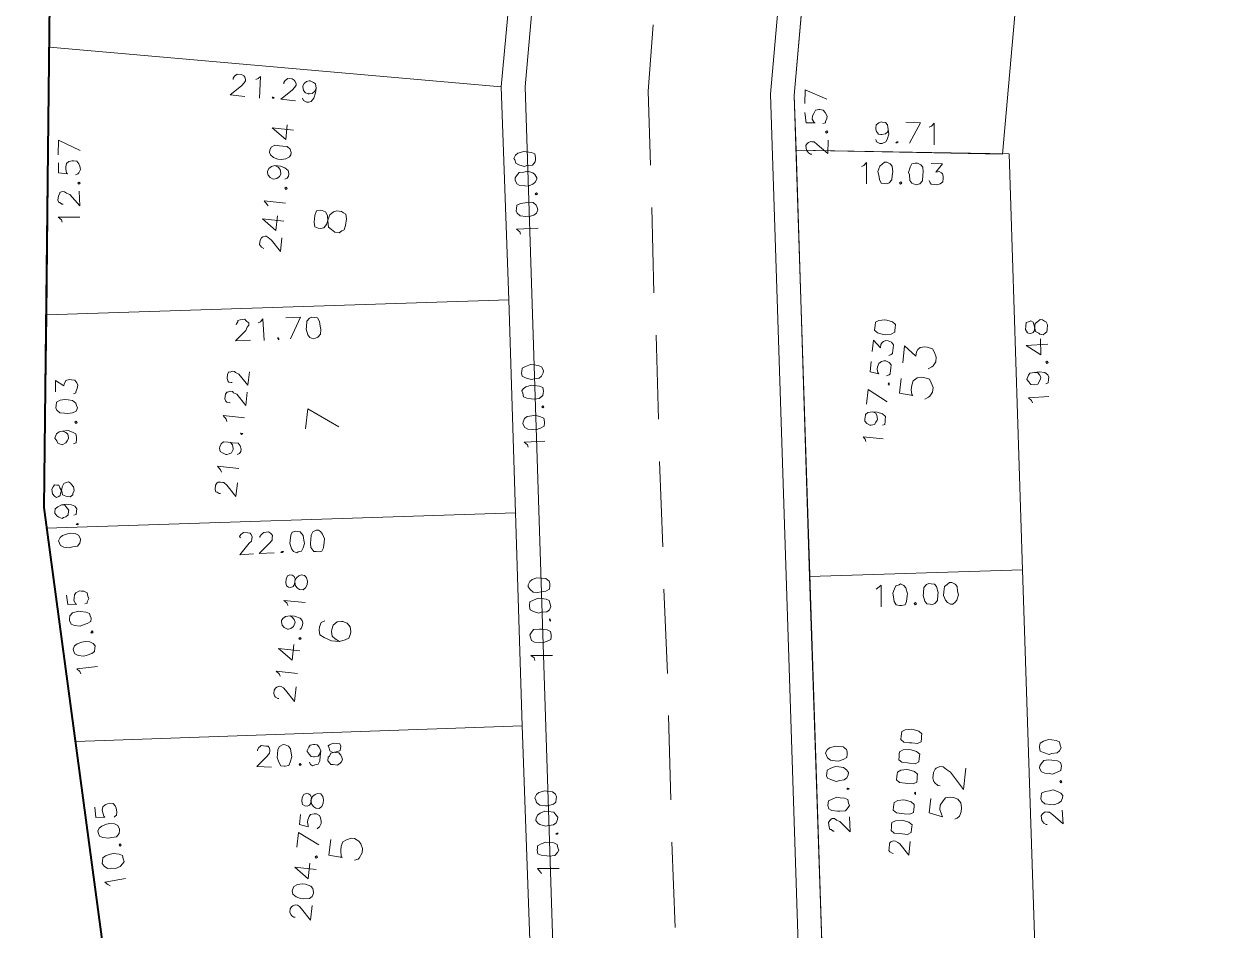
# Model space of a CAD drawing. Header units: metres. Extents: x -977055 to 805873, y -1033982 to 242021.
# Drawn here: x 2360.4 to 2416.5, y 512.8 to 555.5 of the extents above; entities that cross this region are included whole.
import ezdxf

# ---------------------------------------------------------------- set-up
doc = ezdxf.new("R2010")
doc.units = ezdxf.units.M
for name, color, linetype in [('PDF_acera', 7, 'Continuous'), ('PDF_areas por lote', 7, 'Continuous'), ('PDF_COTAS', 7, 'Continuous'), ('PDF_linea de centro', 7, 'Continuous'), ('PDF_LOTES', 7, 'Continuous'), ('PDF_No. lotes', 7, 'Continuous'), ('PDF_Poligono Ceres', 7, 'Continuous')]:
    doc.layers.add(name, color=color, linetype=linetype)

# ---------------------------------------------------------------- blocks, each defined once
blk = doc.blocks.new('CALLE')
at = {"layer": 'PDF_acera', "lineweight": 9}
for points in [[(-252.9576, -89.201952), (-307.105344, -49.702464), (-306.046944, -17.865792), (-307.317024, -16.51104), (-314.76816, -16.257024), (-401.895648, -17.950464), (-475.348608, -28.280448), (-505.661184, -25.18992), (-527.252544, -16.595712), (-544.694976, -0.169344), (-560.697984, 15.706656), (-555.067296, 23.07312), (-538.30224, 6.435072), (-522.299232, -8.67888), (-503.417376, -16.172352), (-483.942816, -18.162144), (-475.517952, -19.008864), (-402.61536, -8.763552), (-314.725824, -7.070112), (-69.8544, -15.410304), (-68.457312, -14.097888), (-67.94928, 1.100736)], [(-560.697984, 15.706656), (-561.248352, 15.02928), (-545.28768, -0.804384), (-527.633568, -17.400096), (-505.872864, -26.03664), (-485.212896, -28.15344), (-475.306272, -29.169504), (-474.58656, -29.084832), (-401.853312, -18.83952), (-314.76816, -17.14608), (-307.698048, -17.400096), (-306.936, -18.20448), (-308.036736, -50.760864), (-307.14768, -50.760864), (-253.465632, -89.921664)]]:
    blk.add_lwpolyline(points, dxfattribs=at)
at = {"layer": 'PDF_areas por lote', "lineweight": 9}
for points in [[(-418.999392, 0.973728), (-418.999392, 1.016064), (-418.957056, 1.100736), (-418.957056, 1.143072), (-418.872384, 1.185408), (-418.70304, 1.185408), (-418.618368, 1.143072), (-418.576032, 1.100736), (-418.576032, 1.016064), (-418.576032, 0.931392), (-418.576032, 0.889056), (-418.660704, 0.762048), (-419.041728, 0.381024), (-418.533696, 0.381024)], [(-418.195008, 1.016064), (-418.110336, 1.0584), (-417.983328, 1.185408), (-417.983328, 0.381024)], [(-417.051936, 0.889056), (-417.051936, 0.804384), (-417.136608, 0.719712), (-417.263616, 0.677376), (-417.305952, 0.677376), (-417.43296, 0.719712), (-417.475296, 0.804384), (-417.517632, 0.889056), (-417.517632, 0.931392), (-417.475296, 1.0584), (-417.43296, 1.143072), (-417.305952, 1.185408), (-417.263616, 1.185408), (-417.136608, 1.143072), (-417.051936, 1.0584), (-417.051936, 0.889056), (-417.051936, 0.719712), (-417.051936, 0.508032), (-417.136608, 0.42336), (-417.263616, 0.381024), (-417.348288, 0.381024), (-417.43296, 0.42336), (-417.475296, 0.508032)], [(-416.289888, 1.016064), (-416.205216, 1.0584), (-416.078208, 1.185408), (-416.078208, 0.381024)], [(-415.570176, 0.973728), (-415.570176, 1.016064), (-415.570176, 1.100736), (-415.52784, 1.143072), (-415.443168, 1.185408), (-415.273824, 1.185408), (-415.189152, 1.143072), (-415.189152, 1.100736), (-415.146816, 1.016064), (-415.146816, 0.931392), (-415.189152, 0.889056), (-415.231488, 0.762048), (-415.612512, 0.381024), (-415.10448, 0.381024)], [(-414.808128, 0.973728), (-414.808128, 1.016064), (-414.808128, 1.100736), (-414.765792, 1.143072), (-414.68112, 1.185408), (-414.511776, 1.185408), (-414.427104, 1.143072), (-414.427104, 1.100736), (-414.384768, 1.016064), (-414.384768, 0.931392), (-414.427104, 0.889056), (-414.46944, 0.762048), (-414.850464, 0.381024), (-414.342432, 0.381024)], [(-409.685472, 0.338688), (-409.643136, 0.42336), (-409.6008, 0.465696), (-409.558464, 0.508032), (-409.38912, 0.508032), (-409.304448, 0.465696), (-409.262112, 0.42336), (-409.219776, 0.338688), (-409.219776, 0.296352), (-409.262112, 0.21168), (-409.346784, 0.084672), (-409.727808, -0.296352), (-409.219776, -0.296352)], [(-408.584736, -0.296352), (-408.584736, 0.508032), (-408.96576, -0.042336), (-408.415392, -0.042336)], [(-408.076704, 0.338688), (-408.034368, 0.381024), (-407.90736, 0.508032), (-407.90736, -0.296352)], [(-406.552608, 0.254016), (-406.594944, 0.127008), (-406.679616, 0.042336), (-406.806624, 0), (-406.84896, 0), (-406.933632, 0.042336), (-407.018304, 0.127008), (-407.06064, 0.254016), (-407.06064, 0.296352), (-407.018304, 0.381024), (-406.933632, 0.465696), (-406.84896, 0.508032), (-406.806624, 0.508032), (-406.679616, 0.465696), (-406.594944, 0.381024), (-406.552608, 0.254016), (-406.552608, 0.042336), (-406.594944, -0.127008), (-406.679616, -0.254016), (-406.806624, -0.296352), (-406.891296, -0.296352), (-406.975968, -0.254016), (-407.018304, -0.169344)], [(-405.15552, -0.296352), (-405.15552, 0.508032), (-405.536544, -0.042336), (-404.986176, -0.042336)], [(-426.408192, -2.032128), (-426.408192, -1.989792), (-426.365856, -1.90512), (-426.32352, -1.862784), (-426.238848, -1.820448), (-426.11184, -1.820448), (-426.027168, -1.862784), (-425.984832, -1.90512), (-425.942496, -1.989792), (-425.942496, -2.074464), (-425.984832, -2.159136), (-426.069504, -2.243808), (-426.450528, -2.624832), (-425.90016, -2.624832)], [(-425.561472, -1.989792), (-425.4768, -1.947456), (-425.392128, -1.820448), (-425.392128, -2.624832)], [(-424.545408, -2.624832), (-424.545408, -1.820448), (-424.926432, -2.370816), (-424.333728, -2.370816)], [(-423.275328, -2.1168), (-423.317664, -2.201472), (-423.402336, -2.286144), (-423.487008, -2.32848), (-423.529344, -2.32848), (-423.656352, -2.286144), (-423.741024, -2.201472), (-423.78336, -2.1168), (-423.78336, -2.074464), (-423.741024, -1.947456), (-423.656352, -1.862784), (-423.529344, -1.820448), (-423.487008, -1.820448), (-423.402336, -1.862784), (-423.317664, -1.947456), (-423.275328, -2.1168), (-423.275328, -2.286144), (-423.317664, -2.497824), (-423.402336, -2.582496), (-423.487008, -2.624832), (-423.57168, -2.624832), (-423.698688, -2.582496), (-423.741024, -2.54016)], [(-422.894304, -1.989792), (-422.809632, -1.947456), (-422.72496, -1.820448), (-422.72496, -2.624832)], [(-434.494368, -3.513888), (-434.494368, -3.471552), (-434.452032, -3.38688), (-434.409696, -3.344544), (-434.325024, -3.302208), (-434.198016, -3.302208), (-434.113344, -3.344544), (-434.071008, -3.38688), (-434.028672, -3.471552), (-434.028672, -3.556224), (-434.071008, -3.640896), (-434.15568, -3.725568), (-434.536704, -4.106592), (-433.986336, -4.106592)], [(-432.631584, -4.106592), (-432.631584, -3.302208), (-433.012608, -3.852576), (-432.419904, -3.852576)], [(-431.700192, -4.106592), (-431.319168, -3.302208), (-431.869536, -3.302208)], [(-430.641792, -3.302208), (-431.022816, -3.302208), (-431.065152, -3.640896), (-431.022816, -3.640896), (-430.895808, -3.59856), (-430.811136, -3.59856), (-430.684128, -3.640896), (-430.599456, -3.683232), (-430.55712, -3.81024), (-430.55712, -3.894912), (-430.599456, -4.02192), (-430.684128, -4.064256), (-430.811136, -4.106592), (-430.895808, -4.106592), (-431.022816, -4.064256), (-431.065152, -4.02192), (-431.107488, -3.979584)], [(-414.46944, -22.903776), (-414.384768, -22.86144), (-414.300096, -22.776768), (-414.300096, -23.538816)], [(-413.326368, -23.030784), (-413.368704, -23.157792), (-413.453376, -23.200128), (-413.580384, -23.242464), (-413.62272, -23.242464), (-413.707392, -23.200128), (-413.792064, -23.157792), (-413.8344, -23.030784), (-413.8344, -22.988448), (-413.792064, -22.86144), (-413.707392, -22.776768), (-413.62272, -22.776768), (-413.580384, -22.776768), (-413.453376, -22.776768), (-413.368704, -22.86144), (-413.326368, -23.030784), (-413.326368, -23.200128), (-413.368704, -23.411808), (-413.453376, -23.538816), (-413.580384, -23.538816), (-413.62272, -23.538816), (-413.749728, -23.538816), (-413.792064, -23.454144)], [(-412.903008, -23.538816), (-412.521984, -22.776768), (-413.072352, -22.776768)], [(-411.463584, -22.776768), (-411.844608, -22.776768), (-411.886944, -23.115456), (-411.844608, -23.07312), (-411.7176, -23.030784), (-411.632928, -23.030784), (-411.50592, -23.07312), (-411.421248, -23.157792), (-411.378912, -23.242464), (-411.378912, -23.327136), (-411.421248, -23.454144), (-411.50592, -23.538816), (-411.632928, -23.538816), (-411.7176, -23.538816), (-411.844608, -23.538816), (-411.886944, -23.49648), (-411.92928, -23.411808)], [(-411.08256, -22.776768), (-410.6592, -22.776768), (-410.913216, -23.07312), (-410.786208, -23.07312), (-410.701536, -23.115456), (-410.6592, -23.157792), (-410.616864, -23.242464), (-410.616864, -23.327136), (-410.6592, -23.454144), (-410.743872, -23.538816), (-410.87088, -23.538816), (-410.955552, -23.538816), (-411.08256, -23.538816), (-411.124896, -23.49648), (-411.167232, -23.411808)], [(-429.7104, -25.570944), (-429.7104, -25.528608), (-429.668064, -25.443936), (-429.625728, -25.4016), (-429.541056, -25.4016), (-429.371712, -25.4016), (-429.329376, -25.4016), (-429.28704, -25.443936), (-429.244704, -25.528608), (-429.244704, -25.61328), (-429.28704, -25.697952), (-429.329376, -25.782624), (-429.7104, -26.163648), (-429.202368, -26.163648)]]:
    blk.add_lwpolyline(points, dxfattribs=at)
for points in [[(-416.670912, 0.465696), (-416.713248, 0.42336), (-416.670912, 0.381024), (-416.670912, 0.42336)], [(-406.086912, 0.508032), (-406.171584, 0.465696), (-406.256256, 0.338688), (-406.298592, 0.169344), (-406.298592, 0.042336), (-406.256256, -0.127008), (-406.171584, -0.254016), (-406.086912, -0.296352), (-406.00224, -0.296352), (-405.875232, -0.254016), (-405.79056, -0.127008), (-405.79056, 0.042336), (-405.79056, 0.169344), (-405.79056, 0.338688), (-405.875232, 0.465696), (-406.00224, 0.508032)], [(-407.356992, -0.21168), (-407.399328, -0.254016), (-407.356992, -0.296352), (-407.314656, -0.254016)], [(-422.047584, -1.820448), (-422.174592, -1.862784), (-422.216928, -1.947456), (-422.216928, -2.032128), (-422.174592, -2.1168), (-422.08992, -2.159136), (-421.962912, -2.159136), (-421.835904, -2.201472), (-421.751232, -2.286144), (-421.708896, -2.370816), (-421.708896, -2.497824), (-421.751232, -2.54016), (-421.793568, -2.582496), (-421.920576, -2.624832), (-422.047584, -2.624832), (-422.174592, -2.582496), (-422.216928, -2.54016), (-422.259264, -2.497824), (-422.259264, -2.370816), (-422.216928, -2.286144), (-422.132256, -2.201472), (-422.005248, -2.159136), (-421.87824, -2.159136), (-421.793568, -2.1168), (-421.751232, -2.032128), (-421.751232, -1.947456), (-421.793568, -1.862784), (-421.920576, -1.820448)], [(-424.079712, -2.54016), (-424.122048, -2.582496), (-424.079712, -2.624832), (-424.037376, -2.582496)], [(-433.52064, -3.302208), (-433.647648, -3.344544), (-433.73232, -3.471552), (-433.774656, -3.640896), (-433.774656, -3.767904), (-433.73232, -3.979584), (-433.647648, -4.064256), (-433.52064, -4.106592), (-433.478304, -4.106592), (-433.351296, -4.064256), (-433.266624, -3.979584), (-433.224288, -3.767904), (-433.224288, -3.640896), (-433.266624, -3.471552), (-433.351296, -3.344544), (-433.478304, -3.302208)], [(-430.13376, -3.302208), (-430.260768, -3.344544), (-430.303104, -3.429216), (-430.303104, -3.513888), (-430.260768, -3.59856), (-430.176096, -3.640896), (-430.049088, -3.640896), (-429.92208, -3.683232), (-429.837408, -3.767904), (-429.795072, -3.852576), (-429.795072, -3.979584), (-429.837408, -4.02192), (-429.879744, -4.064256), (-430.006752, -4.106592), (-430.13376, -4.106592), (-430.260768, -4.064256), (-430.303104, -4.02192), (-430.34544, -3.979584), (-430.34544, -3.852576), (-430.303104, -3.767904), (-430.218432, -3.683232), (-430.091424, -3.640896), (-429.964416, -3.640896), (-429.879744, -3.59856), (-429.837408, -3.513888), (-429.837408, -3.429216), (-429.879744, -3.344544), (-430.006752, -3.302208)], [(-432.165888, -4.02192), (-432.208224, -4.064256), (-432.165888, -4.106592), (-432.123552, -4.064256)], [(-410.193504, -22.776768), (-410.278176, -22.776768), (-410.362848, -22.903776), (-410.405184, -23.115456), (-410.405184, -23.200128), (-410.362848, -23.411808), (-410.278176, -23.538816), (-410.193504, -23.538816), (-410.108832, -23.538816), (-409.981824, -23.538816), (-409.897152, -23.411808), (-409.854816, -23.200128), (-409.854816, -23.115456), (-409.897152, -22.903776), (-409.981824, -22.776768), (-410.108832, -22.776768)], [(-412.225632, -23.49648), (-412.267968, -23.538816), (-412.225632, -23.538816), (-412.183296, -23.538816)], [(-428.736672, -25.4016), (-428.86368, -25.4016), (-428.948352, -25.528608), (-428.948352, -25.740288), (-428.948352, -25.82496), (-428.948352, -26.03664), (-428.86368, -26.163648), (-428.736672, -26.163648), (-428.652, -26.163648), (-428.567328, -26.163648), (-428.482656, -26.03664), (-428.44032, -25.82496), (-428.44032, -25.740288), (-428.482656, -25.528608), (-428.567328, -25.4016), (-428.652, -25.4016)], [(-427.974624, -25.4016), (-428.101632, -25.4016), (-428.186304, -25.528608), (-428.186304, -25.740288), (-428.186304, -25.82496), (-428.186304, -26.03664), (-428.101632, -26.163648), (-427.974624, -26.163648), (-427.889952, -26.163648), (-427.80528, -26.163648), (-427.720608, -26.03664), (-427.678272, -25.82496), (-427.678272, -25.740288), (-427.720608, -25.528608), (-427.80528, -25.4016), (-427.889952, -25.4016)], [(-426.831552, -25.4016), (-426.95856, -25.4016), (-427.043232, -25.528608), (-427.043232, -25.740288), (-427.043232, -25.82496), (-427.043232, -26.03664), (-426.95856, -26.163648), (-426.831552, -26.163648), (-426.74688, -26.163648), (-426.662208, -26.163648), (-426.577536, -26.03664), (-426.5352, -25.82496), (-426.5352, -25.740288), (-426.577536, -25.528608), (-426.662208, -25.4016), (-426.74688, -25.4016)], [(-426.069504, -25.4016), (-426.196512, -25.4016), (-426.281184, -25.528608), (-426.281184, -25.740288), (-426.281184, -25.82496), (-426.281184, -26.03664), (-426.196512, -26.163648), (-426.069504, -26.163648), (-425.984832, -26.163648), (-425.90016, -26.163648), (-425.815488, -26.03664), (-425.773152, -25.82496), (-425.773152, -25.740288), (-425.815488, -25.528608), (-425.90016, -25.4016), (-425.984832, -25.4016)], [(-425.307456, -25.4016), (-425.434464, -25.4016), (-425.519136, -25.528608), (-425.519136, -25.740288), (-425.519136, -25.82496), (-425.519136, -26.03664), (-425.434464, -26.163648), (-425.307456, -26.163648), (-425.222784, -26.163648), (-425.138112, -26.163648), (-425.05344, -26.03664), (-425.011104, -25.82496), (-425.011104, -25.740288), (-425.05344, -25.528608), (-425.138112, -25.4016), (-425.222784, -25.4016)], [(-427.38192, -26.121312), (-427.424256, -26.163648), (-427.38192, -26.163648), (-427.339584, -26.163648)]]:
    blk.add_lwpolyline(points, close=True, dxfattribs=at)
at = {"layer": 'PDF_COTAS', "lineweight": 9}
for points in [[(-409.516128, 7.959168), (-409.431456, 8.001504), (-409.346784, 8.128512), (-409.262112, 7.324128)], [(-408.838752, 8.001504), (-408.838752, 8.04384), (-408.796416, 8.128512), (-408.796416, 8.170848), (-408.711744, 8.213184), (-408.5424, 8.213184), (-408.457728, 8.170848), (-408.415392, 8.170848), (-408.373056, 8.086176), (-408.373056, 8.001504), (-408.415392, 7.916832), (-408.457728, 7.789824), (-408.838752, 7.366464), (-408.288384, 7.451136)], [(-407.314656, 8.340192), (-407.69568, 8.297856), (-407.69568, 7.959168), (-407.653344, 8.001504), (-407.526336, 8.04384), (-407.441664, 8.04384), (-407.314656, 8.04384), (-407.229984, 7.959168), (-407.187648, 7.83216), (-407.187648, 7.789824), (-407.187648, 7.662816), (-407.27232, 7.578144), (-407.356992, 7.535808), (-407.484, 7.493472), (-407.611008, 7.535808), (-407.653344, 7.578144), (-407.69568, 7.662816)], [(-406.764288, 7.578144), (-406.467936, 8.424864), (-407.018304, 8.382528)], [(-417.305952, 7.112448), (-417.348288, 6.98544), (-417.390624, 6.900768), (-417.517632, 6.858432), (-417.559968, 6.858432), (-417.64464, 6.900768), (-417.729312, 6.943104), (-417.813984, 7.070112), (-417.813984, 7.112448), (-417.771648, 7.239456), (-417.686976, 7.281792), (-417.602304, 7.366464), (-417.559968, 7.366464), (-417.43296, 7.324128), (-417.348288, 7.239456), (-417.305952, 7.112448), (-417.263616, 6.900768), (-417.305952, 6.731424), (-417.348288, 6.604416), (-417.475296, 6.56208), (-417.559968, 6.56208), (-417.686976, 6.56208), (-417.729312, 6.646752)], [(-415.866528, 7.535808), (-415.443168, 7.578144), (-415.612512, 7.239456), (-415.52784, 7.239456), (-415.443168, 7.19712), (-415.400832, 7.19712), (-415.358496, 7.070112), (-415.358496, 6.98544), (-415.358496, 6.858432), (-415.443168, 6.77376), (-415.52784, 6.731424), (-415.654848, 6.731424), (-415.781856, 6.77376), (-415.824192, 6.77376), (-415.866528, 6.858432)], [(-420.057792, 6.858432), (-420.057792, 6.731424), (-420.142464, 6.646752), (-420.227136, 6.56208), (-420.269472, 6.56208), (-420.39648, 6.56208), (-420.481152, 6.646752), (-420.523488, 6.731424), (-420.565824, 6.77376), (-420.523488, 6.900768), (-420.481152, 6.98544), (-420.39648, 7.070112), (-420.354144, 7.070112), (-420.227136, 7.070112), (-420.142464, 6.98544), (-420.057792, 6.858432), (-420.015456, 6.689088), (-420.015456, 6.477408), (-420.057792, 6.3504), (-420.142464, 6.265728), (-420.227136, 6.265728), (-420.354144, 6.265728), (-420.39648, 6.3504)], [(-423.402336, 6.308064), (-423.741024, 6.223392), (-423.698688, 5.884704), (-423.698688, 5.92704), (-423.57168, 6.011712), (-423.487008, 6.011712), (-423.36, 6.011712), (-423.275328, 5.969376), (-423.190656, 5.842368), (-423.190656, 5.757696), (-423.190656, 5.673024), (-423.232992, 5.546016), (-423.36, 5.50368), (-423.444672, 5.461344), (-423.57168, 5.50368), (-423.614016, 5.50368), (-423.656352, 5.588352)], [(-426.281184, 5.461344), (-426.196512, 5.50368), (-426.11184, 5.630688), (-425.942496, 4.86864)], [(-431.19216, 4.402944), (-431.573184, 4.318272), (-431.530848, 3.979584), (-431.488512, 4.02192), (-431.40384, 4.064256), (-431.276832, 4.106592), (-431.149824, 4.106592), (-431.065152, 4.02192), (-431.022816, 3.937248), (-430.98048, 3.852576), (-430.98048, 3.725568), (-431.065152, 3.640896), (-431.149824, 3.59856), (-431.276832, 3.556224), (-431.40384, 3.556224), (-431.446176, 3.59856), (-431.488512, 3.640896)], [(-434.071008, 3.513888), (-434.028672, 3.59856), (-433.944, 3.725568), (-433.73232, 2.96352)], [(-408.11904, -9.186912), (-408.034368, -9.144576), (-407.949696, -9.017568), (-407.822688, -9.821952)], [(-416.035872, -10.329984), (-415.9512, -10.287648), (-415.866528, -10.16064), (-415.73952, -10.922688)], [(-423.952704, -11.43072), (-423.868032, -11.388384), (-423.78336, -11.261376), (-423.698688, -12.06576)], [(-431.869536, -12.531456), (-431.8272, -12.48912), (-431.700192, -12.362112), (-431.61552, -13.166496)], [(-401.853312, -20.067264), (-401.599296, -19.220544), (-402.107328, -19.26288)], [(-403.970112, -19.728576), (-403.970112, -19.68624), (-403.927776, -19.601568), (-403.88544, -19.559232), (-403.843104, -19.516896), (-403.67376, -19.47456), (-403.589088, -19.516896), (-403.546752, -19.559232), (-403.504416, -19.643904), (-403.504416, -19.68624), (-403.504416, -19.770912), (-403.589088, -19.89792), (-403.88544, -20.32128), (-403.377408, -20.278944)], [(-402.446016, -19.305216), (-402.82704, -19.389888), (-402.784704, -19.728576), (-402.784704, -19.68624), (-402.657696, -19.601568), (-402.530688, -19.601568), (-402.446016, -19.643904), (-402.319008, -19.68624), (-402.276672, -19.813248), (-402.276672, -19.855584), (-402.276672, -19.982592), (-402.361344, -20.067264), (-402.488352, -20.151936), (-402.573024, -20.151936), (-402.700032, -20.1096), (-402.742368, -20.1096), (-402.784704, -20.024928)], [(-404.224128, -21.633696), (-404.181792, -21.718368), (-404.054784, -21.80304), (-404.859168, -21.887712)], [(-402.742368, -22.480416), (-402.82704, -22.480416), (-402.911712, -22.395744), (-402.954048, -22.268736), (-402.954048, -22.2264), (-402.954048, -22.141728), (-402.869376, -22.057056), (-402.784704, -22.01472), (-402.742368, -22.01472), (-402.61536, -22.01472), (-402.530688, -22.099392), (-402.488352, -22.184064), (-402.488352, -22.2264), (-402.488352, -22.353408), (-402.573024, -22.43808), (-402.742368, -22.480416), (-402.911712, -22.522752), (-403.123392, -22.480416), (-403.208064, -22.43808), (-403.292736, -22.311072), (-403.292736, -22.2264), (-403.2504, -22.099392), (-403.165728, -22.057056)], [(-429.117696, -23.2848), (-429.117696, -23.242464), (-429.07536, -23.157792), (-429.07536, -23.115456), (-428.990688, -23.07312), (-428.821344, -23.030784), (-428.736672, -23.07312), (-428.694336, -23.115456), (-428.652, -23.157792), (-428.652, -23.242464), (-428.694336, -23.327136), (-428.736672, -23.454144), (-429.07536, -23.877504), (-428.524992, -23.792832)], [(-403.165728, -23.327136), (-402.361344, -23.665824), (-402.40368, -23.115456)], [(-402.488352, -24.004512), (-402.446016, -24.089184), (-402.319008, -24.173856), (-403.123392, -24.258528)], [(-403.843104, -24.216192), (-403.800768, -24.639552), (-404.139456, -24.427872), (-404.09712, -24.55488), (-404.139456, -24.639552), (-404.181792, -24.681888), (-404.266464, -24.724224), (-404.351136, -24.724224), (-404.478144, -24.724224), (-404.562816, -24.639552), (-404.605152, -24.512544), (-404.605152, -24.427872), (-404.605152, -24.300864), (-404.562816, -24.258528), (-404.478144, -24.216192)], [(-410.108832, -29.296512), (-410.23584, -28.492128), (-410.532192, -29.084832), (-409.939488, -29.00016)], [(-412.35264, -28.957824), (-412.267968, -28.915488), (-412.183296, -28.78848), (-412.056288, -29.550528)], [(-411.209568, -28.915488), (-411.209568, -29.042496), (-411.29424, -29.127168), (-411.378912, -29.169504), (-411.421248, -29.169504), (-411.548256, -29.127168), (-411.632928, -29.084832), (-411.675264, -28.957824), (-411.675264, -28.830816), (-411.590592, -28.746144), (-411.50592, -28.661472), (-411.463584, -28.661472), (-411.336576, -28.703808), (-411.251904, -28.746144), (-411.209568, -28.915488), (-411.167232, -29.084832), (-411.167232, -29.296512), (-411.251904, -29.42352), (-411.336576, -29.465856), (-411.421248, -29.465856), (-411.548256, -29.465856), (-411.590592, -29.381184)], [(-428.01696, -31.201632), (-428.01696, -31.159296), (-427.974624, -31.074624), (-427.932288, -31.032288), (-427.889952, -30.989952), (-427.720608, -30.947616), (-427.635936, -30.989952), (-427.5936, -31.032288), (-427.551264, -31.074624), (-427.551264, -31.159296), (-427.551264, -31.243968), (-427.635936, -31.370976), (-427.932288, -31.794336), (-427.424256, -31.709664)]]:
    blk.add_lwpolyline(points, dxfattribs=at)
for points in [[(-419.676768, 7.239456), (-419.76144, 7.154784), (-419.803776, 7.070112), (-419.76144, 6.98544), (-419.719104, 6.943104), (-419.634432, 6.943104), (-419.465088, 6.900768), (-419.380416, 6.900768), (-419.253408, 6.858432), (-419.211072, 6.77376), (-419.168736, 6.689088), (-419.211072, 6.604416), (-419.253408, 6.56208), (-419.33808, 6.477408), (-419.465088, 6.435072), (-419.592096, 6.477408), (-419.634432, 6.477408), (-419.719104, 6.56208), (-419.719104, 6.646752), (-419.719104, 6.731424), (-419.676768, 6.858432), (-419.54976, 6.900768), (-419.422752, 6.98544), (-419.33808, 7.027776), (-419.33808, 7.112448), (-419.33808, 7.19712), (-419.422752, 7.239456), (-419.507424, 7.281792)], [(-416.459232, 7.451136), (-416.543904, 7.4088), (-416.628576, 7.281792), (-416.628576, 7.112448), (-416.628576, 6.98544), (-416.58624, 6.816096), (-416.501568, 6.689088), (-416.37456, 6.646752), (-416.289888, 6.689088), (-416.205216, 6.731424), (-416.120544, 6.858432), (-416.120544, 7.027776), (-416.120544, 7.154784), (-416.16288, 7.324128), (-416.247552, 7.451136), (-416.37456, 7.451136)], [(-407.992032, 7.535808), (-408.034368, 7.493472), (-407.992032, 7.451136), (-407.949696, 7.493472)], [(-421.497216, 6.77376), (-421.581888, 6.731424), (-421.624224, 6.604416), (-421.624224, 6.392736), (-421.581888, 6.265728), (-421.539552, 6.096384), (-421.412544, 6.011712), (-421.285536, 6.011712), (-421.2432, 6.011712), (-421.116192, 6.096384), (-421.073856, 6.223392), (-421.073856, 6.392736), (-421.116192, 6.519744), (-421.200864, 6.689088), (-421.285536, 6.77376), (-421.412544, 6.816096)], [(-416.924928, 6.689088), (-416.967264, 6.646752), (-416.924928, 6.604416), (-416.882592, 6.646752)], [(-425.4768, 5.800032), (-425.561472, 5.757696), (-425.603808, 5.630688), (-425.603808, 5.419008), (-425.561472, 5.292), (-425.4768, 5.122656), (-425.392128, 5.037984), (-425.26512, 5.037984), (-425.180448, 5.037984), (-425.095776, 5.122656), (-425.05344, 5.249664), (-425.05344, 5.419008), (-425.095776, 5.546016), (-425.180448, 5.71536), (-425.26512, 5.800032), (-425.392128, 5.842368)], [(-424.333728, 6.096384), (-424.460736, 6.011712), (-424.503072, 5.884704), (-424.503072, 5.673024), (-424.460736, 5.588352), (-424.376064, 5.419008), (-424.291392, 5.292), (-424.164384, 5.292), (-424.079712, 5.334336), (-423.99504, 5.376672), (-423.952704, 5.50368), (-423.952704, 5.71536), (-423.952704, 5.800032), (-424.037376, 6.011712), (-424.164384, 6.096384), (-424.291392, 6.096384)], [(-420.735168, 6.223392), (-420.735168, 6.181056), (-420.692832, 6.13872), (-420.692832, 6.181056)], [(-424.714752, 5.249664), (-424.714752, 5.207328), (-424.672416, 5.164992), (-424.63008, 5.207328)], [(-432.165888, 4.148928), (-432.25056, 4.106592), (-432.292896, 3.979584), (-432.292896, 3.767904), (-432.25056, 3.640896), (-432.208224, 3.471552), (-432.081216, 3.38688), (-431.954208, 3.38688), (-431.911872, 3.38688), (-431.784864, 3.471552), (-431.742528, 3.59856), (-431.742528, 3.767904), (-431.784864, 3.894912), (-431.869536, 4.064256), (-431.954208, 4.148928), (-432.081216, 4.191264)], [(-433.266624, 3.894912), (-433.351296, 3.81024), (-433.435968, 3.683232), (-433.393632, 3.513888), (-433.393632, 3.38688), (-433.30896, 3.217536), (-433.181952, 3.132864), (-433.09728, 3.090528), (-433.012608, 3.132864), (-432.8856, 3.1752), (-432.843264, 3.302208), (-432.843264, 3.513888), (-432.8856, 3.640896), (-432.970272, 3.81024), (-433.054944, 3.894912), (-433.181952, 3.894912)], [(-432.504576, 3.344544), (-432.546912, 3.302208), (-432.504576, 3.259872), (-432.46224, 3.302208)], [(-404.09712, 1.651104), (-404.09712, 2.201472), (-403.716096, 1.820448), (-403.589088, 1.735776), (-403.504416, 1.69344), (-403.46208, 1.69344), (-403.377408, 1.735776), (-403.335072, 1.778112), (-403.292736, 1.862784), (-403.292736, 2.032128), (-403.335072, 2.074464), (-403.377408, 2.1168), (-403.46208, 2.159136), (-403.504416, 2.159136), (-403.46208, 2.159136), (-403.377408, 2.1168), (-403.335072, 2.074464), (-403.292736, 2.032128), (-403.292736, 1.862784), (-403.335072, 1.778112), (-403.377408, 1.735776), (-403.46208, 1.69344), (-403.504416, 1.69344), (-403.589088, 1.735776), (-403.716096, 1.820448), (-404.09712, 2.201472)], [(-413.157024, 0.465696), (-413.241696, 1.016064), (-412.818336, 0.677376), (-412.691328, 0.63504), (-412.606656, 0.592704), (-412.521984, 0.592704), (-412.479648, 0.677376), (-412.437312, 0.719712), (-412.394976, 0.762048), (-412.437312, 0.931392), (-412.479648, 1.016064), (-412.521984, 1.016064), (-412.606656, 1.0584), (-412.648992, 1.0584), (-412.606656, 1.0584), (-412.521984, 1.016064), (-412.479648, 1.016064), (-412.437312, 0.931392), (-412.394976, 0.762048), (-412.437312, 0.719712), (-412.479648, 0.677376), (-412.521984, 0.592704), (-412.606656, 0.592704), (-412.691328, 0.63504), (-412.818336, 0.677376), (-413.241696, 1.016064)], [(-404.09712, 1.100736), (-403.292736, 1.143072), (-403.377408, 1.227744), (-403.419744, 1.312416), (-403.377408, 1.227744), (-403.292736, 1.143072)], [(-404.012448, 0.592704), (-404.012448, 0.63504), (-404.054784, 0.592704), (-404.012448, 0.550368)], [(-404.012448, 0.592704), (-404.012448, 0.63504), (-404.054784, 0.592704), (-404.012448, 0.550368)], [(-421.116192, -0.508032), (-421.200864, 0), (-420.735168, -0.296352), (-420.650496, -0.381024), (-420.565824, -0.381024), (-420.481152, -0.381024), (-420.39648, -0.338688), (-420.354144, -0.296352), (-420.354144, -0.21168), (-420.354144, -0.042336), (-420.39648, 0), (-420.438816, 0.042336), (-420.523488, 0.084672), (-420.565824, 0.042336), (-420.523488, 0.084672), (-420.438816, 0.042336), (-420.39648, 0), (-420.354144, -0.042336), (-420.354144, -0.21168), (-420.354144, -0.296352), (-420.39648, -0.338688), (-420.481152, -0.381024), (-420.565824, -0.381024), (-420.650496, -0.381024), (-420.735168, -0.296352), (-421.200864, 0)], [(-413.114688, -0.042336), (-412.310304, 0.084672), (-412.437312, 0.169344), (-412.479648, 0.254016), (-412.437312, 0.169344), (-412.310304, 0.084672)], [(-404.054784, -0.254016), (-404.054784, 0.296352), (-403.67376, -0.084672), (-403.546752, -0.169344), (-403.46208, -0.21168), (-403.419744, -0.21168), (-403.335072, -0.169344), (-403.292736, -0.127008), (-403.2504, -0.042336), (-403.2504, 0.127008), (-403.292736, 0.169344), (-403.335072, 0.21168), (-403.419744, 0.254016), (-403.46208, 0.254016), (-403.419744, 0.254016), (-403.335072, 0.21168), (-403.292736, 0.169344), (-403.2504, 0.127008), (-403.2504, -0.042336), (-403.292736, -0.127008), (-403.335072, -0.169344), (-403.419744, -0.21168), (-403.46208, -0.21168), (-403.546752, -0.169344), (-403.67376, -0.084672), (-404.054784, 0.296352)], [(-420.989184, -1.27008), (-421.073856, -0.719712), (-420.650496, -1.0584), (-420.523488, -1.143072), (-420.438816, -1.143072), (-420.354144, -1.143072), (-420.311808, -1.100736), (-420.269472, -1.0584), (-420.227136, -0.973728), (-420.269472, -0.804384), (-420.311808, -0.762048), (-420.354144, -0.719712), (-420.438816, -0.677376), (-420.481152, -0.677376), (-420.438816, -0.677376), (-420.354144, -0.719712), (-420.311808, -0.762048), (-420.269472, -0.804384), (-420.227136, -0.973728), (-420.269472, -1.0584), (-420.311808, -1.100736), (-420.354144, -1.143072), (-420.438816, -1.143072), (-420.523488, -1.143072), (-420.650496, -1.0584), (-421.073856, -0.719712)], [(-412.945344, -0.550368), (-412.98768, -0.550368), (-413.030016, -0.592704), (-412.98768, -0.592704)], [(-412.945344, -0.550368), (-412.98768, -0.550368), (-413.030016, -0.592704), (-412.98768, -0.592704)], [(-412.183296, -0.762048), (-412.098624, -1.312416), (-412.945344, -1.016064), (-412.098624, -1.312416)], [(-403.927776, -0.508032), (-404.012448, -0.550368), (-404.054784, -0.677376), (-404.054784, -0.762048), (-404.012448, -0.84672), (-403.88544, -0.931392), (-403.67376, -0.973728), (-403.504416, -0.973728), (-403.335072, -0.931392), (-403.292736, -0.84672), (-403.2504, -0.719712), (-403.2504, -0.677376), (-403.292736, -0.592704), (-403.377408, -0.508032), (-403.46208, -0.465696), (-403.504416, -0.465696), (-403.631424, -0.508032), (-403.716096, -0.592704), (-403.758432, -0.719712), (-403.716096, -0.719712), (-403.716096, -0.84672), (-403.631424, -0.931392), (-403.504416, -0.973728), (-403.631424, -0.931392), (-403.716096, -0.84672), (-403.716096, -0.719712), (-403.758432, -0.719712), (-403.716096, -0.592704), (-403.631424, -0.508032), (-403.504416, -0.465696), (-403.46208, -0.465696), (-403.377408, -0.508032), (-403.292736, -0.592704), (-403.2504, -0.677376), (-403.2504, -0.719712), (-403.292736, -0.84672), (-403.335072, -0.931392), (-403.504416, -0.973728), (-403.67376, -0.973728), (-403.88544, -0.931392), (-404.012448, -0.84672), (-404.054784, -0.762048), (-404.054784, -0.677376), (-404.012448, -0.550368)], [(-428.990688, -2.032128), (-429.033024, -1.48176), (-428.609664, -1.820448), (-428.482656, -1.90512), (-428.397984, -1.90512), (-428.355648, -1.90512), (-428.270976, -1.862784), (-428.22864, -1.820448), (-428.22864, -1.735776), (-428.22864, -1.566432), (-428.270976, -1.524096), (-428.313312, -1.48176), (-428.397984, -1.439424), (-428.44032, -1.439424), (-428.397984, -1.439424), (-428.313312, -1.48176), (-428.270976, -1.524096), (-428.22864, -1.566432), (-428.22864, -1.735776), (-428.22864, -1.820448), (-428.270976, -1.862784), (-428.355648, -1.90512), (-428.397984, -1.90512), (-428.482656, -1.90512), (-428.609664, -1.820448), (-429.033024, -1.48176)], [(-420.904512, -1.566432), (-420.946848, -1.524096), (-420.946848, -1.566432), (-420.904512, -1.608768)], [(-420.904512, -1.566432), (-420.946848, -1.524096), (-420.946848, -1.566432), (-420.904512, -1.608768)], [(-412.056288, -1.735776), (-412.098624, -1.651104), (-412.225632, -1.566432), (-412.437312, -1.566432), (-412.521984, -1.566432), (-412.733664, -1.651104), (-412.818336, -1.735776), (-412.860672, -1.862784), (-412.818336, -1.947456), (-412.776, -2.032128), (-412.648992, -2.1168), (-412.479648, -2.1168), (-412.35264, -2.074464), (-412.183296, -2.032128), (-412.056288, -1.947456), (-412.056288, -1.820448)], [(-412.056288, -1.735776), (-412.098624, -1.651104), (-412.225632, -1.566432), (-412.437312, -1.566432), (-412.521984, -1.566432), (-412.733664, -1.651104), (-412.818336, -1.735776), (-412.860672, -1.862784), (-412.818336, -1.947456), (-412.776, -2.032128), (-412.648992, -2.1168), (-412.479648, -2.1168), (-412.35264, -2.074464), (-412.183296, -2.032128), (-412.056288, -1.947456), (-412.056288, -1.820448)], [(-428.101632, -2.370816), (-428.186304, -2.243808), (-428.313312, -2.201472), (-428.482656, -2.201472), (-428.609664, -2.201472), (-428.779008, -2.286144), (-428.906016, -2.370816), (-428.906016, -2.497824), (-428.906016, -2.54016), (-428.86368, -2.667168), (-428.736672, -2.709504), (-428.524992, -2.75184), (-428.397984, -2.709504), (-428.22864, -2.667168), (-428.143968, -2.582496), (-428.101632, -2.455488)], [(-428.101632, -2.370816), (-428.186304, -2.243808), (-428.313312, -2.201472), (-428.482656, -2.201472), (-428.609664, -2.201472), (-428.779008, -2.286144), (-428.906016, -2.370816), (-428.906016, -2.497824), (-428.906016, -2.54016), (-428.86368, -2.667168), (-428.736672, -2.709504), (-428.524992, -2.75184), (-428.397984, -2.709504), (-428.22864, -2.667168), (-428.143968, -2.582496), (-428.101632, -2.455488)], [(-420.100128, -1.989792), (-420.142464, -1.862784), (-420.269472, -1.820448), (-420.481152, -1.820448), (-420.565824, -1.820448), (-420.777504, -1.90512), (-420.862176, -1.989792), (-420.904512, -2.1168), (-420.862176, -2.159136), (-420.81984, -2.286144), (-420.692832, -2.32848), (-420.523488, -2.370816), (-420.39648, -2.32848), (-420.227136, -2.286144), (-420.100128, -2.159136), (-420.100128, -2.074464)], [(-420.100128, -1.989792), (-420.142464, -1.862784), (-420.269472, -1.820448), (-420.481152, -1.820448), (-420.565824, -1.820448), (-420.777504, -1.90512), (-420.862176, -1.989792), (-420.904512, -2.1168), (-420.862176, -2.159136), (-420.81984, -2.286144), (-420.692832, -2.32848), (-420.523488, -2.370816), (-420.39648, -2.32848), (-420.227136, -2.286144), (-420.100128, -2.159136), (-420.100128, -2.074464)], [(-419.97312, -2.75184), (-420.057792, -2.624832), (-420.1848, -2.582496), (-420.354144, -2.582496), (-420.481152, -2.582496), (-420.650496, -2.624832), (-420.777504, -2.75184), (-420.777504, -2.836512), (-420.777504, -2.921184), (-420.735168, -3.048192), (-420.60816, -3.090528), (-420.39648, -3.090528), (-420.269472, -3.090528), (-420.100128, -3.005856), (-420.015456, -2.921184), (-419.97312, -2.836512)], [(-419.97312, -2.75184), (-420.057792, -2.624832), (-420.1848, -2.582496), (-420.354144, -2.582496), (-420.481152, -2.582496), (-420.650496, -2.624832), (-420.777504, -2.75184), (-420.777504, -2.836512), (-420.777504, -2.921184), (-420.735168, -3.048192), (-420.60816, -3.090528), (-420.39648, -3.090528), (-420.269472, -3.090528), (-420.100128, -3.005856), (-420.015456, -2.921184), (-419.97312, -2.836512)], [(-428.736672, -3.090528), (-428.779008, -3.048192), (-428.821344, -3.090528), (-428.779008, -3.132864)], [(-428.736672, -3.090528), (-428.779008, -3.048192), (-428.821344, -3.090528), (-428.779008, -3.132864)], [(-428.652, -3.429216), (-428.736672, -3.471552), (-428.779008, -3.556224), (-428.736672, -3.640896), (-428.694336, -3.767904), (-428.567328, -3.81024), (-428.397984, -3.81024), (-428.186304, -3.81024), (-428.059296, -3.725568), (-427.974624, -3.640896), (-427.974624, -3.556224), (-427.974624, -3.513888), (-428.01696, -3.38688), (-428.101632, -3.344544), (-428.22864, -3.302208), (-428.270976, -3.302208), (-428.355648, -3.38688), (-428.44032, -3.471552), (-428.44032, -3.556224), (-428.44032, -3.59856), (-428.397984, -3.725568), (-428.313312, -3.767904), (-428.186304, -3.81024), (-428.313312, -3.767904), (-428.397984, -3.725568), (-428.44032, -3.59856), (-428.44032, -3.556224), (-428.44032, -3.471552), (-428.355648, -3.38688), (-428.270976, -3.302208), (-428.22864, -3.302208), (-428.101632, -3.344544), (-428.01696, -3.38688), (-427.974624, -3.513888), (-427.974624, -3.556224), (-427.974624, -3.640896), (-428.059296, -3.725568), (-428.186304, -3.81024), (-428.397984, -3.81024), (-428.567328, -3.81024), (-428.694336, -3.767904), (-428.736672, -3.640896), (-428.779008, -3.556224), (-428.736672, -3.471552)], [(-427.847616, -4.2336), (-427.932288, -4.106592), (-427.974624, -4.064256), (-428.059296, -4.106592), (-428.143968, -4.148928), (-428.186304, -4.2336), (-428.186304, -4.360608), (-428.186304, -4.487616), (-428.270976, -4.572288), (-428.355648, -4.614624), (-428.44032, -4.65696), (-428.524992, -4.614624), (-428.567328, -4.572288), (-428.652, -4.487616), (-428.652, -4.318272), (-428.652, -4.2336), (-428.609664, -4.191264), (-428.524992, -4.106592), (-428.397984, -4.106592), (-428.355648, -4.148928), (-428.22864, -4.191264), (-428.186304, -4.318272), (-428.143968, -4.44528), (-428.101632, -4.529952), (-428.01696, -4.529952), (-427.932288, -4.529952), (-427.847616, -4.487616), (-427.847616, -4.360608)], [(-427.847616, -4.2336), (-427.932288, -4.106592), (-427.974624, -4.064256), (-428.059296, -4.106592), (-428.143968, -4.148928), (-428.186304, -4.2336), (-428.186304, -4.360608), (-428.186304, -4.487616), (-428.270976, -4.572288), (-428.355648, -4.614624), (-428.44032, -4.65696), (-428.524992, -4.614624), (-428.567328, -4.572288), (-428.652, -4.487616), (-428.652, -4.318272), (-428.652, -4.2336), (-428.609664, -4.191264), (-428.524992, -4.106592), (-428.397984, -4.106592), (-428.355648, -4.148928), (-428.22864, -4.191264), (-428.186304, -4.318272), (-428.143968, -4.44528), (-428.101632, -4.529952), (-428.01696, -4.529952), (-427.932288, -4.529952), (-427.847616, -4.487616), (-427.847616, -4.360608)], [(-407.27232, -8.932896), (-407.356992, -8.975232), (-407.441664, -9.10224), (-407.441664, -9.31392), (-407.441664, -9.398592), (-407.356992, -9.610272), (-407.27232, -9.694944), (-407.145312, -9.73728), (-407.06064, -9.694944), (-406.975968, -9.652608), (-406.891296, -9.5256), (-406.891296, -9.356256), (-406.933632, -9.229248), (-406.975968, -9.059904), (-407.06064, -8.932896), (-407.187648, -8.932896)], [(-406.129248, -8.763552), (-406.256256, -8.848224), (-406.298592, -8.932896), (-406.298592, -9.144576), (-406.298592, -9.271584), (-406.21392, -9.440928), (-406.129248, -9.5256), (-406.00224, -9.567936), (-405.959904, -9.567936), (-405.832896, -9.483264), (-405.79056, -9.398592), (-405.748224, -9.186912), (-405.79056, -9.059904), (-405.832896, -8.89056), (-405.959904, -8.805888), (-406.044576, -8.763552)], [(-405.3672, -8.67888), (-405.494208, -8.721216), (-405.536544, -8.848224), (-405.57888, -9.059904), (-405.536544, -9.144576), (-405.494208, -9.356256), (-405.3672, -9.440928), (-405.282528, -9.440928), (-405.197856, -9.440928), (-405.070848, -9.398592), (-405.028512, -9.271584), (-405.028512, -9.059904), (-405.028512, -8.975232), (-405.113184, -8.763552), (-405.197856, -8.67888), (-405.324864, -8.636544)], [(-413.284032, -9.779616), (-413.41104, -9.821952), (-413.453376, -9.94896), (-413.495712, -10.16064), (-413.453376, -10.287648), (-413.41104, -10.456992), (-413.326368, -10.541664), (-413.19936, -10.584), (-413.114688, -10.584), (-412.98768, -10.499328), (-412.945344, -10.37232), (-412.945344, -10.202976), (-412.945344, -10.075968), (-413.030016, -9.906624), (-413.114688, -9.779616), (-413.241696, -9.779616)], [(-406.552608, -9.567936), (-406.594944, -9.610272), (-406.552608, -9.652608), (-406.510272, -9.610272)], [(-415.189152, -10.033632), (-415.31616, -10.118304), (-415.358496, -10.245312), (-415.358496, -10.414656), (-415.358496, -10.541664), (-415.273824, -10.711008), (-415.189152, -10.838016), (-415.062144, -10.838016), (-415.019808, -10.838016), (-414.8928, -10.79568), (-414.850464, -10.668672), (-414.808128, -10.456992), (-414.850464, -10.329984), (-414.8928, -10.16064), (-414.977472, -10.075968), (-415.10448, -10.033632)], [(-414.04608, -9.906624), (-414.173088, -9.94896), (-414.215424, -10.075968), (-414.215424, -10.245312), (-414.215424, -10.37232), (-414.173088, -10.541664), (-414.04608, -10.668672), (-413.961408, -10.668672), (-413.876736, -10.668672), (-413.749728, -10.626336), (-413.707392, -10.499328), (-413.707392, -10.287648), (-413.707392, -10.202976), (-413.792064, -9.991296), (-413.876736, -9.906624), (-413.961408, -9.864288)], [(-414.46944, -10.668672), (-414.511776, -10.711008), (-414.46944, -10.753344), (-414.427104, -10.711008)], [(-423.105984, -11.176704), (-423.232992, -11.21904), (-423.275328, -11.346048), (-423.275328, -11.515392), (-423.275328, -11.6424), (-423.190656, -11.811744), (-423.105984, -11.938752), (-423.021312, -11.938752), (-422.93664, -11.938752), (-422.809632, -11.896416), (-422.767296, -11.769408), (-422.767296, -11.557728), (-422.767296, -11.473056), (-422.809632, -11.261376), (-422.93664, -11.176704), (-423.021312, -11.134368)], [(-421.962912, -11.00736), (-422.08992, -11.049696), (-422.132256, -11.176704), (-422.174592, -11.388384), (-422.132256, -11.473056), (-422.08992, -11.684736), (-422.005248, -11.769408), (-421.87824, -11.811744), (-421.793568, -11.769408), (-421.66656, -11.727072), (-421.624224, -11.600064), (-421.624224, -11.43072), (-421.624224, -11.303712), (-421.708896, -11.134368), (-421.793568, -11.00736), (-421.920576, -11.00736)], [(-421.2432, -10.880352), (-421.327872, -10.965024), (-421.412544, -11.092032), (-421.412544, -11.261376), (-421.370208, -11.388384), (-421.327872, -11.557728), (-421.2432, -11.684736), (-421.116192, -11.684736), (-421.03152, -11.684736), (-420.946848, -11.6424), (-420.862176, -11.515392), (-420.862176, -11.303712), (-420.862176, -11.176704), (-420.946848, -11.00736), (-421.03152, -10.922688), (-421.158528, -10.880352)], [(-429.160032, -12.023424), (-429.244704, -12.06576), (-429.329376, -12.192768), (-429.329376, -12.404448), (-429.329376, -12.48912), (-429.244704, -12.7008), (-429.160032, -12.785472), (-429.033024, -12.785472), (-428.948352, -12.785472), (-428.86368, -12.743136), (-428.779008, -12.616128), (-428.779008, -12.404448), (-428.779008, -12.319776), (-428.86368, -12.108096), (-428.948352, -12.023424), (-429.07536, -11.981088)], [(-422.386272, -11.811744), (-422.428608, -11.85408), (-422.386272, -11.85408), (-422.343936, -11.811744)], [(-431.022816, -12.27744), (-431.149824, -12.319776), (-431.19216, -12.446784), (-431.19216, -12.658464), (-431.19216, -12.743136), (-431.149824, -12.954816), (-431.022816, -13.039488), (-430.938144, -13.081824), (-430.853472, -13.039488), (-430.726464, -12.997152), (-430.684128, -12.870144), (-430.684128, -12.7008), (-430.684128, -12.573792), (-430.7688, -12.404448), (-430.853472, -12.27744), (-430.938144, -12.27744)], [(-429.92208, -12.108096), (-430.006752, -12.192768), (-430.049088, -12.27744), (-430.091424, -12.48912), (-430.049088, -12.616128), (-430.006752, -12.785472), (-429.92208, -12.870144), (-429.795072, -12.91248), (-429.7104, -12.91248), (-429.625728, -12.827808), (-429.541056, -12.743136), (-429.541056, -12.531456), (-429.541056, -12.404448), (-429.625728, -12.235104), (-429.7104, -12.150432), (-429.837408, -12.108096)], [(-430.34544, -12.91248), (-430.34544, -12.954816), (-430.303104, -12.997152), (-430.303104, -12.954816)], [(-403.081056, -20.151936), (-403.123392, -20.194272), (-403.081056, -20.236608), (-403.03872, -20.194272)], [(-403.970112, -22.480416), (-404.054784, -22.395744), (-404.139456, -22.311072), (-404.351136, -22.268736), (-404.478144, -22.311072), (-404.647488, -22.353408), (-404.774496, -22.43808), (-404.774496, -22.565088), (-404.774496, -22.64976), (-404.73216, -22.734432), (-404.605152, -22.819104), (-404.435808, -22.819104), (-404.3088, -22.819104), (-404.09712, -22.776768), (-404.012448, -22.692096), (-403.970112, -22.565088)], [(-427.085568, -22.776768), (-427.17024, -22.819104), (-427.212576, -22.946112), (-427.254912, -23.157792), (-427.212576, -23.2848), (-427.17024, -23.454144), (-427.085568, -23.538816), (-426.95856, -23.581152), (-426.873888, -23.581152), (-426.789216, -23.49648), (-426.704544, -23.369472), (-426.704544, -23.200128), (-426.704544, -23.07312), (-426.789216, -22.903776), (-426.873888, -22.776768), (-427.000896, -22.776768)], [(-426.32352, -22.692096), (-426.408192, -22.734432), (-426.492864, -22.86144), (-426.492864, -23.030784), (-426.492864, -23.157792), (-426.408192, -23.327136), (-426.32352, -23.454144), (-426.196512, -23.454144), (-426.11184, -23.454144), (-426.027168, -23.411808), (-425.942496, -23.2848), (-425.942496, -23.07312), (-425.942496, -22.988448), (-426.027168, -22.776768), (-426.11184, -22.692096), (-426.238848, -22.64976)], [(-428.186304, -22.946112), (-428.313312, -22.988448), (-428.355648, -23.115456), (-428.355648, -23.327136), (-428.355648, -23.411808), (-428.313312, -23.623488), (-428.186304, -23.70816), (-428.101632, -23.750496), (-428.01696, -23.70816), (-427.889952, -23.665824), (-427.847616, -23.538816), (-427.847616, -23.369472), (-427.847616, -23.242464), (-427.932288, -23.07312), (-428.01696, -22.946112), (-428.101632, -22.946112)], [(-404.647488, -23.157792), (-404.689824, -23.115456), (-404.73216, -23.157792), (-404.689824, -23.200128)], [(-403.165728, -22.86144), (-403.208064, -22.819104), (-403.208064, -22.86144), (-403.165728, -22.903776)], [(-427.508928, -23.581152), (-427.508928, -23.623488), (-427.466592, -23.665824), (-427.466592, -23.623488)], [(-403.88544, -23.623488), (-403.927776, -23.49648), (-404.054784, -23.454144), (-404.266464, -23.411808), (-404.351136, -23.454144), (-404.562816, -23.49648), (-404.647488, -23.581152), (-404.689824, -23.70816), (-404.689824, -23.750496), (-404.647488, -23.877504), (-404.52048, -23.962176), (-404.3088, -23.962176), (-404.181792, -23.962176), (-404.012448, -23.91984), (-403.927776, -23.835168), (-403.88544, -23.70816)], [(-420.565824, -24.13152), (-419.76144, -24.046848), (-419.888448, -23.91984), (-419.930784, -23.877504), (-419.888448, -23.91984), (-419.76144, -24.046848)], [(-419.676768, -24.724224), (-419.719104, -24.597216), (-419.846112, -24.55488), (-420.015456, -24.512544), (-420.142464, -24.55488), (-420.311808, -24.597216), (-420.438816, -24.681888), (-420.438816, -24.808896), (-420.438816, -24.893568), (-420.39648, -25.020576), (-420.269472, -25.062912), (-420.057792, -25.062912), (-419.97312, -25.062912), (-419.76144, -24.97824), (-419.676768, -24.893568), (-419.634432, -24.76656)], [(-419.676768, -24.724224), (-419.719104, -24.597216), (-419.846112, -24.55488), (-420.015456, -24.512544), (-420.142464, -24.55488), (-420.311808, -24.597216), (-420.438816, -24.681888), (-420.438816, -24.808896), (-420.438816, -24.893568), (-420.39648, -25.020576), (-420.269472, -25.062912), (-420.057792, -25.062912), (-419.97312, -25.062912), (-419.76144, -24.97824), (-419.676768, -24.893568), (-419.634432, -24.76656)], [(-420.269472, -25.4016), (-420.311808, -25.359264), (-420.354144, -25.4016), (-420.311808, -25.443936)], [(-420.269472, -25.4016), (-420.311808, -25.359264), (-420.354144, -25.4016), (-420.311808, -25.443936)], [(-419.507424, -25.82496), (-419.54976, -25.740288), (-419.676768, -25.655616), (-419.888448, -25.655616), (-419.97312, -25.655616), (-420.1848, -25.740288), (-420.269472, -25.82496), (-420.269472, -25.951968), (-420.269472, -26.03664), (-420.227136, -26.121312), (-420.100128, -26.205984), (-419.888448, -26.205984), (-419.803776, -26.205984), (-419.592096, -26.121312), (-419.507424, -26.03664), (-419.507424, -25.909632)], [(-419.507424, -25.82496), (-419.54976, -25.740288), (-419.676768, -25.655616), (-419.888448, -25.655616), (-419.97312, -25.655616), (-420.1848, -25.740288), (-420.269472, -25.82496), (-420.269472, -25.951968), (-420.269472, -26.03664), (-420.227136, -26.121312), (-420.100128, -26.205984), (-419.888448, -26.205984), (-419.803776, -26.205984), (-419.592096, -26.121312), (-419.507424, -26.03664), (-419.507424, -25.909632)], [(-419.380416, -26.587008), (-419.465088, -26.502336), (-419.54976, -26.417664), (-419.76144, -26.417664), (-419.888448, -26.417664), (-420.057792, -26.502336), (-420.142464, -26.587008), (-420.1848, -26.714016), (-420.1848, -26.798688), (-420.100128, -26.88336), (-420.015456, -26.925696), (-419.803776, -26.968032), (-419.676768, -26.925696), (-419.507424, -26.88336), (-419.422752, -26.798688), (-419.380416, -26.67168)], [(-419.380416, -26.587008), (-419.465088, -26.502336), (-419.54976, -26.417664), (-419.76144, -26.417664), (-419.888448, -26.417664), (-420.057792, -26.502336), (-420.142464, -26.587008), (-420.1848, -26.714016), (-420.1848, -26.798688), (-420.100128, -26.88336), (-420.015456, -26.925696), (-419.803776, -26.968032), (-419.676768, -26.925696), (-419.507424, -26.88336), (-419.422752, -26.798688), (-419.380416, -26.67168)], [(-409.643136, -28.407456), (-409.770144, -28.492128), (-409.770144, -28.534464), (-409.770144, -28.619136), (-409.727808, -28.703808), (-409.643136, -28.746144), (-409.473792, -28.746144), (-409.38912, -28.746144), (-409.304448, -28.830816), (-409.219776, -28.915488), (-409.219776, -29.00016), (-409.262112, -29.084832), (-409.262112, -29.127168), (-409.38912, -29.21184), (-409.558464, -29.21184), (-409.643136, -29.21184), (-409.685472, -29.169504), (-409.770144, -29.084832), (-409.770144, -28.957824), (-409.727808, -28.915488), (-409.685472, -28.78848), (-409.558464, -28.746144), (-409.431456, -28.703808), (-409.346784, -28.661472), (-409.304448, -28.5768), (-409.346784, -28.492128), (-409.38912, -28.407456), (-409.516128, -28.407456)], [(-410.786208, -29.296512), (-410.828544, -29.338848), (-410.786208, -29.381184), (-410.743872, -29.338848)], [(-427.085568, -30.862944), (-427.17024, -30.90528), (-427.254912, -31.032288), (-427.254912, -31.243968), (-427.254912, -31.370976), (-427.17024, -31.54032), (-427.085568, -31.624992), (-426.95856, -31.667328), (-426.873888, -31.667328), (-426.789216, -31.582656), (-426.74688, -31.455648), (-426.704544, -31.286304), (-426.74688, -31.159296), (-426.789216, -30.989952), (-426.873888, -30.862944), (-427.000896, -30.862944)], [(-425.942496, -30.6936), (-426.069504, -30.778272), (-426.11184, -30.90528), (-426.11184, -31.074624), (-426.11184, -31.201632), (-426.027168, -31.370976), (-425.942496, -31.497984), (-425.857824, -31.497984), (-425.773152, -31.497984), (-425.646144, -31.455648), (-425.603808, -31.32864), (-425.603808, -31.11696), (-425.603808, -30.989952), (-425.646144, -30.820608), (-425.773152, -30.735936), (-425.857824, -30.6936)], [(-425.180448, -30.608928), (-425.307456, -30.651264), (-425.349792, -30.778272), (-425.392128, -30.989952), (-425.349792, -31.074624), (-425.307456, -31.286304), (-425.222784, -31.370976), (-425.095776, -31.413312), (-425.011104, -31.370976), (-424.884096, -31.32864), (-424.84176, -31.201632), (-424.84176, -31.032288), (-424.84176, -30.90528), (-424.926432, -30.735936), (-425.011104, -30.608928), (-425.138112, -30.608928)], [(-426.365856, -31.497984), (-426.408192, -31.54032), (-426.365856, -31.582656), (-426.32352, -31.54032)]]:
    blk.add_lwpolyline(points, close=True, dxfattribs=at)
at = {"layer": 'PDF_linea de centro', "lineweight": 9}
for points in [[(-399.778848, -13.293504), (-402.276672, -13.378176), (-405.028512, -13.7592)], [(-406.594944, -13.97088), (-409.770144, -14.39424)], [(-411.336576, -14.648256), (-414.46944, -15.071616)], [(-416.035872, -15.283296), (-419.211072, -15.748992)], [(-420.777504, -15.960672), (-423.910368, -16.426368)], [(-425.4768, -16.638048), (-428.609664, -17.061408)], [(-430.176096, -17.273088), (-433.351296, -17.738784)]]:
    blk.add_lwpolyline(points, dxfattribs=at)
at = {"layer": 'PDF_LOTES', "lineweight": 20}
for points in [[(-403.03872, 9.144576), (-395.037216, 9.906624), (-394.698528, -7.747488), (-402.700032, -7.874496)], [(-413.030016, 8.170848), (-403.03872, 9.144576), (-402.700032, -7.874496), (-410.616864, -9.017568)], [(-420.989184, 7.324128), (-420.227136, 7.493472), (-413.030016, 8.170848), (-410.616864, -9.017568), (-418.533696, -10.118304)], [(-428.821344, 5.376672), (-420.989184, 7.324128), (-418.533696, -10.118304), (-426.450528, -11.21904)], [(-436.611168, 3.471552), (-428.821344, 5.376672), (-426.450528, -11.21904), (-434.409696, -12.362112)], [(-387.3744, -18.543168), (-387.205056, -26.544672), (-403.208064, -26.841024), (-403.88544, -19.135872), (-401.853312, -18.83952), (-387.3744, -18.543168), (-387.205056, -26.544672), (-371.202048, -26.24832), (-371.371392, -18.246816)], [(-419.719104, -21.337344), (-418.618368, -29.254176), (-403.165728, -27.09504), (-403.88544, -19.135872)], [(-435.552768, -23.581152), (-434.452032, -31.497984), (-418.618368, -29.254176), (-419.719104, -21.337344)]]:
    blk.add_lwpolyline(points, close=True, dxfattribs=at)
at = {"layer": 'PDF_No. lotes', "lineweight": 20}
blk.add_lwpolyline([(-408.500064, -1.439424), (-408.669408, -1.48176), (-408.711744, -1.608768), (-408.711744, -1.69344), (-408.669408, -1.820448), (-408.5424, -1.90512), (-408.33072, -1.947456), (-408.161376, -1.989792), (-408.034368, -2.1168), (-407.992032, -2.243808), (-407.992032, -2.413152), (-408.034368, -2.497824), (-408.076704, -2.582496), (-408.246048, -2.624832), (-408.500064, -2.624832), (-408.669408, -2.582496), (-408.711744, -2.497824), (-408.796416, -2.413152), (-408.796416, -2.243808), (-408.711744, -2.1168), (-408.627072, -1.989792), (-408.415392, -1.947456), (-408.203712, -1.90512), (-408.076704, -1.820448), (-408.034368, -1.69344), (-408.034368, -1.608768), (-408.076704, -1.48176), (-408.246048, -1.439424)], close=True, dxfattribs=at)
for points in [[(-416.035872, -3.1752), (-415.485504, -1.947456), (-416.247552, -1.947456)], [(-423.317664, -3.429216), (-423.402336, -3.302208), (-423.57168, -3.259872), (-423.698688, -3.259872), (-423.868032, -3.302208), (-423.952704, -3.471552), (-424.037376, -3.767904), (-424.037376, -4.064256), (-423.952704, -4.275936), (-423.868032, -4.402944), (-423.698688, -4.44528), (-423.614016, -4.44528), (-423.444672, -4.402944), (-423.317664, -4.275936), (-423.275328, -4.106592), (-423.275328, -4.064256), (-423.317664, -3.894912), (-423.444672, -3.767904), (-423.614016, -3.725568), (-423.698688, -3.725568), (-423.868032, -3.767904), (-423.952704, -3.894912), (-424.037376, -4.064256)], [(-431.446176, -4.529952), (-432.03888, -4.529952), (-432.081216, -5.037984), (-432.03888, -4.995648), (-431.8272, -4.953312), (-431.657856, -4.953312), (-431.488512, -4.995648), (-431.40384, -5.122656), (-431.319168, -5.292), (-431.319168, -5.419008), (-431.40384, -5.588352), (-431.488512, -5.673024), (-431.657856, -5.757696), (-431.8272, -5.757696), (-432.03888, -5.673024), (-432.081216, -5.630688), (-432.123552, -5.50368)], [(-411.971616, -23.962176), (-412.521984, -23.962176), (-412.56432, -24.470208), (-412.521984, -24.427872), (-412.35264, -24.385536), (-412.183296, -24.385536), (-412.013952, -24.427872), (-411.886944, -24.55488), (-411.844608, -24.724224), (-411.844608, -24.808896), (-411.886944, -25.020576), (-412.013952, -25.105248), (-412.183296, -25.18992), (-412.35264, -25.18992), (-412.521984, -25.105248), (-412.56432, -25.062912), (-412.648992, -24.935904)], [(-411.378912, -23.962176), (-410.743872, -23.962176), (-411.08256, -24.427872), (-410.913216, -24.427872), (-410.828544, -24.470208), (-410.743872, -24.55488), (-410.701536, -24.724224), (-410.701536, -24.808896), (-410.743872, -25.020576), (-410.87088, -25.105248), (-411.040224, -25.18992), (-411.209568, -25.18992), (-411.378912, -25.105248), (-411.421248, -25.062912), (-411.50592, -24.935904)], [(-427.508928, -26.756352), (-428.059296, -26.756352), (-428.143968, -27.264384), (-428.059296, -27.222048), (-427.889952, -27.137376), (-427.720608, -27.137376), (-427.551264, -27.222048), (-427.424256, -27.30672), (-427.38192, -27.476064), (-427.38192, -27.603072), (-427.424256, -27.772416), (-427.551264, -27.899424), (-427.720608, -27.94176), (-427.889952, -27.94176), (-428.059296, -27.899424), (-428.143968, -27.814752), (-428.186304, -27.73008)], [(-427.000896, -27.052704), (-427.000896, -26.968032), (-426.916224, -26.841024), (-426.873888, -26.798688), (-426.74688, -26.756352), (-426.5352, -26.756352), (-426.408192, -26.798688), (-426.365856, -26.841024), (-426.281184, -26.968032), (-426.281184, -27.09504), (-426.365856, -27.222048), (-426.450528, -27.391392), (-427.043232, -27.94176), (-426.238848, -27.94176)]]:
    blk.add_lwpolyline(points, dxfattribs=at)
at = {"layer": 'PDF_Poligono Ceres', "lineweight": 40}
blk.add_lwpolyline([(-469.252224, -0.465696), (-453.926592, 1.989792), (-437.457888, 3.259872), (-420.227136, 7.493472), (-388.051776, 10.584), (-353.590272, 10.329984), (-329.628096, 10.118304)], dxfattribs=at)

msp = doc.modelspace()

# ---------------------------------------------------------------- block references
at = {"xscale": 1.255773352820658, "yscale": 1.255773352820658, "zscale": 1.255773352820658, "rotation": 83.85573648860341}
msp.add_blockref('CALLE', (2427.15058, 1056.36283, 1015.371), dxfattribs=at)

doc.saveas('drawing.dxf')
